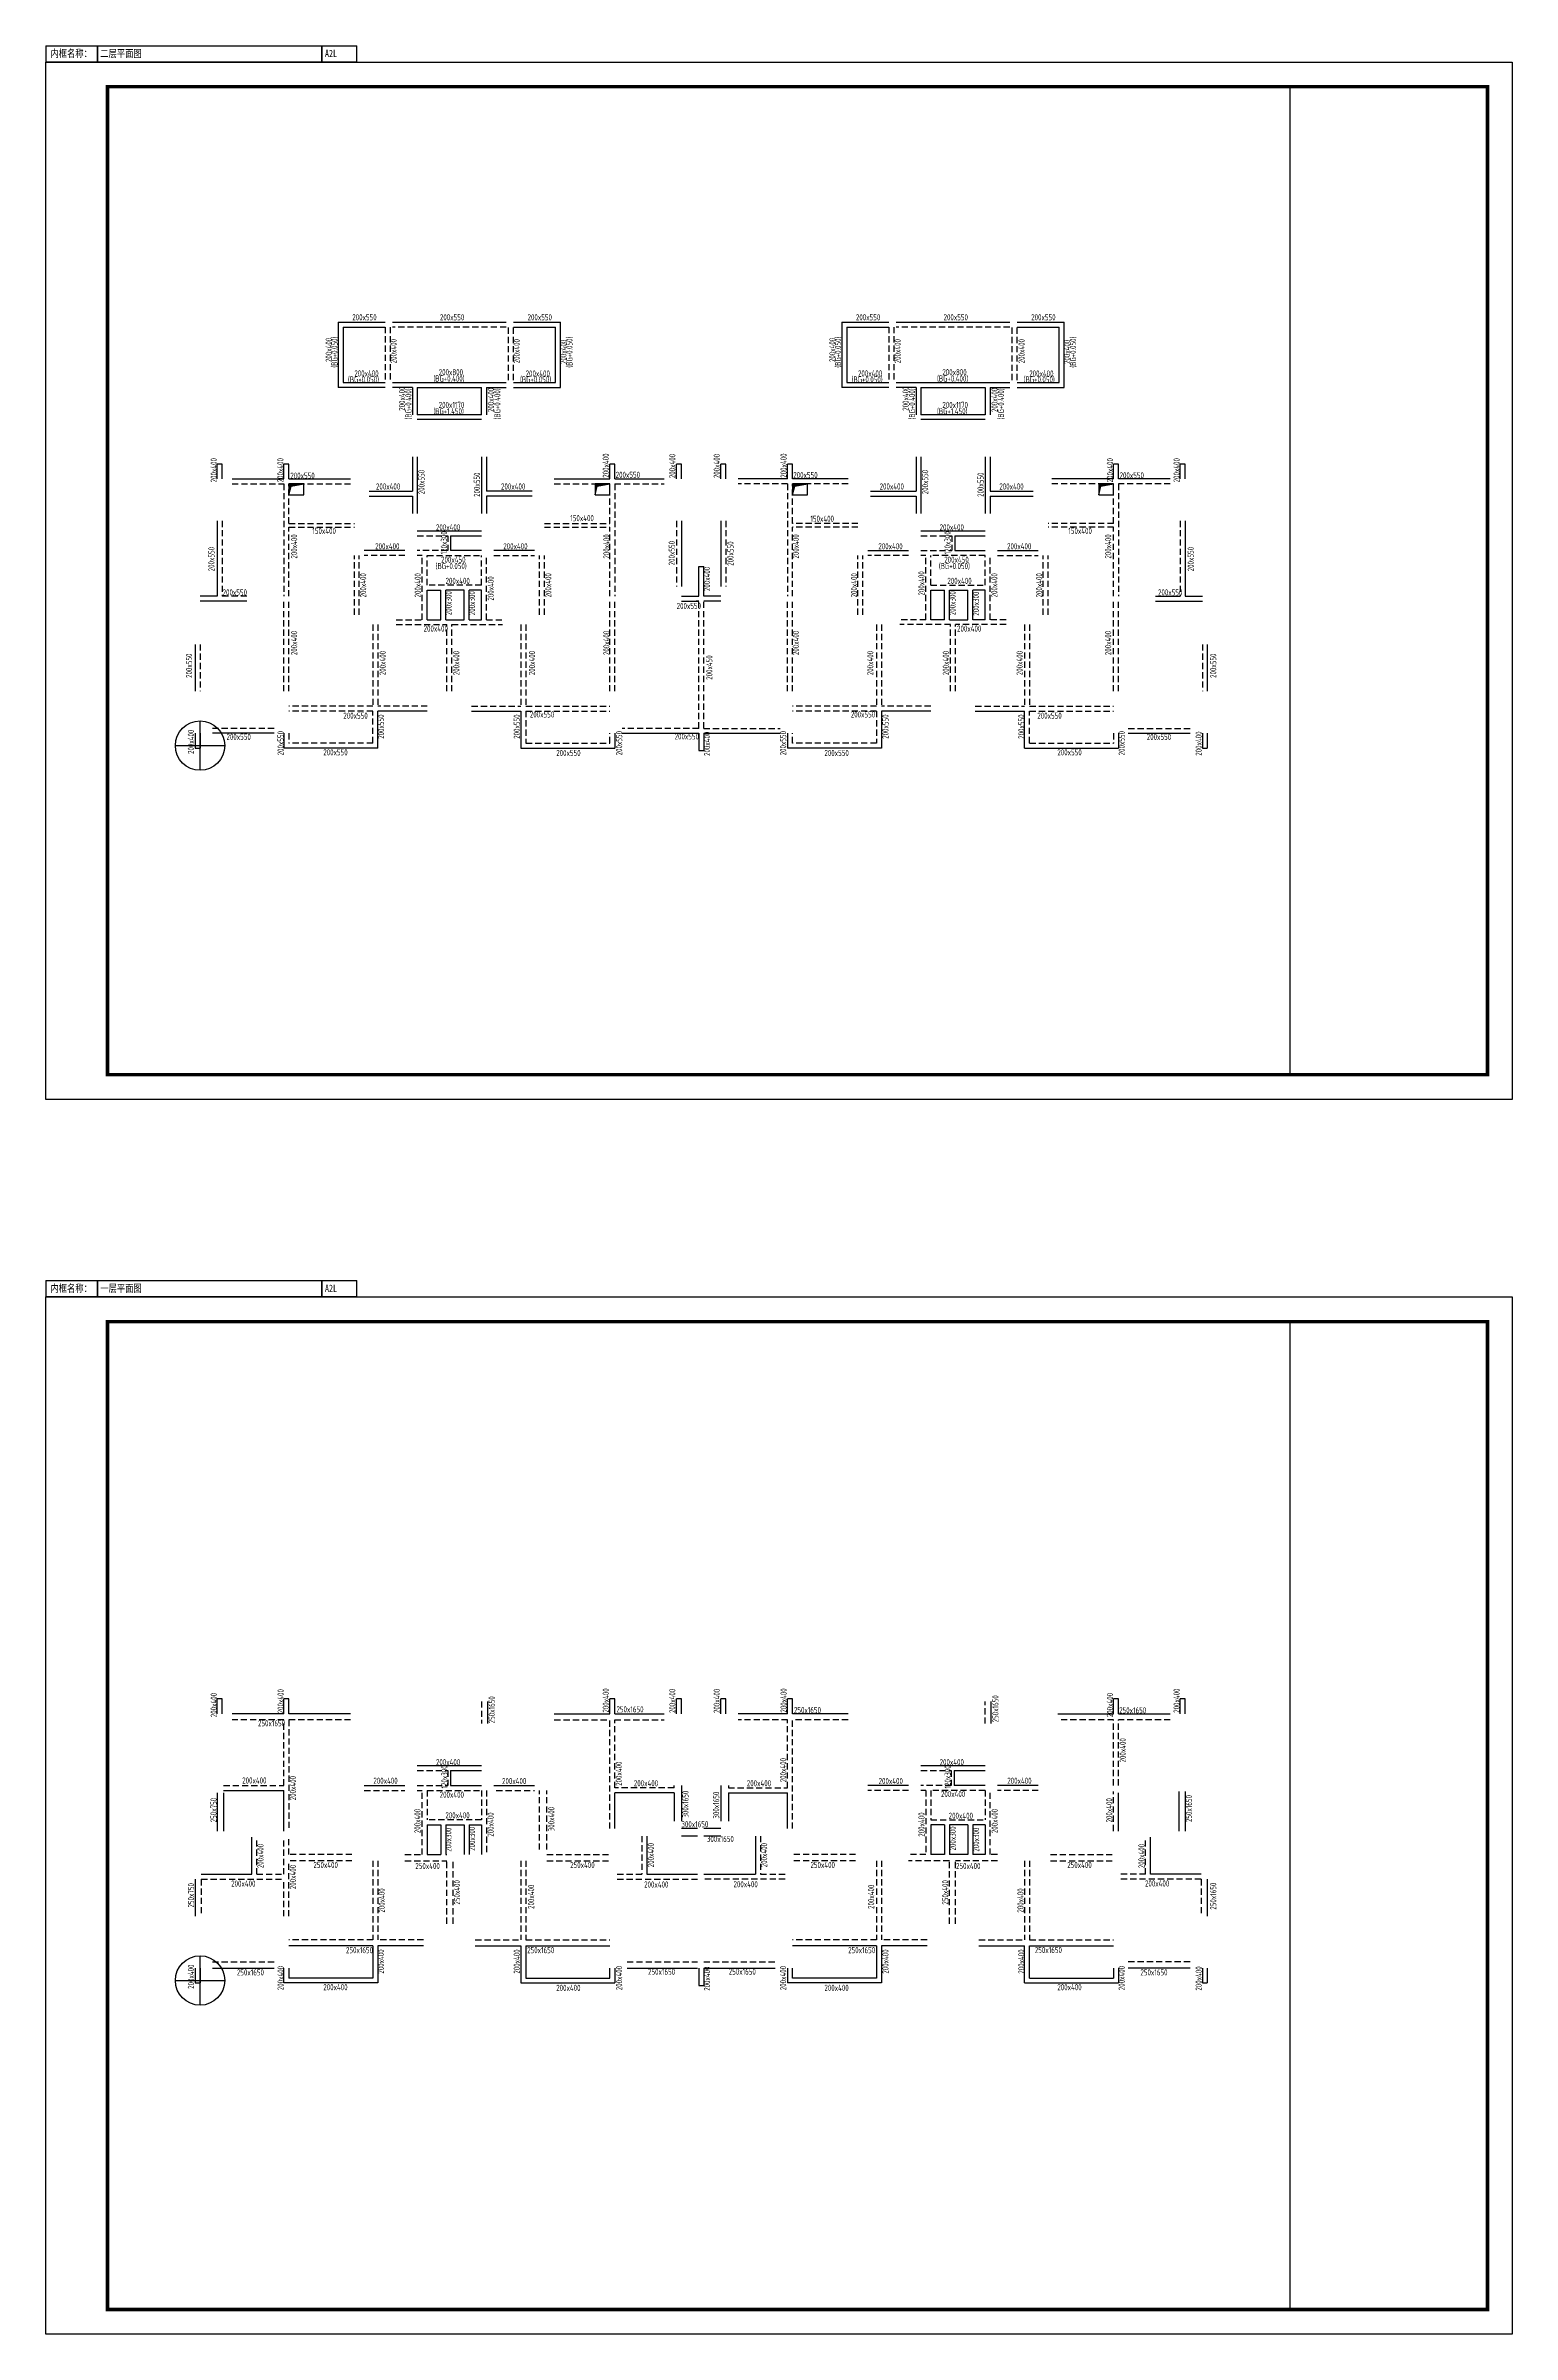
# Model space of a CAD drawing. Extents: x -100030 to 535495, y -23375 to 1879320.
# Drawn here: x 476095 to 535495, y 670803 to 763463 of the extents above; entities that cross this region are included whole.
import ezdxf

# ---------------------------------------------------------------- set-up
doc = ezdxf.new("R2010")
doc.units = 0
doc.header["$LTSCALE"] = 500
doc.linetypes.add('DASHED', pattern=[0.75, 0.5, -0.25])
doc.layers.get('0').update_dxf_attribs({"linetype": 'CONTINUOUS'})
for name, color, linetype in [('S_BEAM', 4, 'DASHED'), ('S_BEAM_TEXT_VERT', 41, 'CONTINUOUS'), ('S_HOLE', 201, 'CONTINUOUS'), ('S_HOLE_HACH', 254, 'CONTINUOUS')]:
    doc.layers.add(name, color=color, linetype=linetype)
doc.layers.add('内框', color=8, linetype='CONTINUOUS', plot=False)
doc.styles.add('TH-STYLE3', font='tssdeng.shx', dxfattribs={"width": 0.7, "bigfont": 'tssdchn.shx'})
doc.styles.add('黑体', font='simhei.ttf')

# ---------------------------------------------------------------- blocks, each defined once
blk = doc.blocks.new('THAPE_A2L_inner')
at = {"layer": '内框'}
for p, q in [((0, 426.6), (0, 420)), ((0, 426.6), (126, 426.6)), ((21, 420), (21, 426.6)), ((21, 426.6), (21, 420)), ((111.8, 420), (111.79, 426.6)), ((111.79, 426.6), (111.8, 420)), ((126, 420), (126, 426.6)), ((0, 420), (21, 420)), ((12, 420), (0, 420)), ((36, 420), (12, 420)), ((21, 420), (111.8, 420)), ((84, 420), (36, 420)), ((126, 420), (84, 420)), ((111.8, 420), (126, 420))]:
    blk.add_line(p, q, dxfattribs=at)
blk.add_lwpolyline([(0, 0), (0, 420), (594, 420), (594, 0)], close=True, dxfattribs=at)
at = {"layer": '内框', "const_width": 1.4}
blk.add_lwpolyline([(25, 410), (25, 10), (584, 10), (584, 410)], close=True, dxfattribs=at)
at = {"layer": '内框', "const_width": 0.5}
blk.add_lwpolyline([(504, 410), (504, 10)], dxfattribs=at)
at = {"layer": '内框', "style": '黑体', "width": 0.8}
for s, p in [('内框名称：', (1.9, 421.99)), ('A2L', (113.1, 421.99))]:
    blk.add_text(s, height=3, dxfattribs=at).set_placement(p)
blk.add_attdef('内框名称', (22.08, 421.99), '', height=3, dxfattribs=at)
blk = doc.blocks.new('BASEPOINT', base_point=(382345, 835125))
for p, q in [((382345, 834125), (382345, 836125)), ((381345, 835125), (383345, 835125))]:
    blk.add_line(p, q)
blk.add_circle((382345, 835125), 1000)

msp = doc.modelspace()

# ---------------------------------------------------------------- hatches: boundary and pattern name
at = {"layer": 'S_HOLE_HACH'}
h = msp.add_hatch(color=256, dxfattribs=at)
h.dxf.hatch_style = 1
h.paths.add_polyline_path([(485945, 745275), (486035, 745635), (486545, 745725), (485945, 745725)])
h = msp.add_hatch(color=256, dxfattribs=at)
h.dxf.hatch_style = 1
h.paths.add_polyline_path([(498345, 745275), (498435, 745635), (498945, 745725), (498345, 745725)])
h = msp.add_hatch(color=256, dxfattribs=at)
h.dxf.hatch_style = 1
h.paths.add_polyline_path([(506345, 745275), (506435, 745635), (506945, 745725), (506345, 745725)])
h = msp.add_hatch(color=256, dxfattribs=at)
h.dxf.hatch_style = 1
h.paths.add_polyline_path([(518745, 745275), (518835, 745635), (519345, 745725), (518745, 745725)])

# ---------------------------------------------------------------- linework, layer by layer
at = {"layer": 'S_BEAM', "linetype": 'ByBlock'}
for p, q in [((487945, 752275), (489845, 752275)), ((487945, 752275), (487945, 749625)), ((488145, 752075), (488145, 749825)), ((488145, 752075), (489845, 752075)), ((490145, 752275), (494745, 752275)), ((495045, 752275), (496945, 752275)), ((495045, 752075), (496745, 752075)), ((496745, 749825), (496745, 752075)), ((496945, 749625), (496945, 752275)), ((508345, 752275), (510245, 752275)), ((508345, 752275), (508345, 749625)), ((508545, 752075), (508545, 749825)), ((508545, 752075), (510245, 752075)), ((510545, 752275), (515145, 752275)), ((515445, 752275), (517345, 752275)), ((515445, 752075), (517145, 752075)), ((517145, 749825), (517145, 752075)), ((517345, 749625), (517345, 752275)), ((489845, 749625), (487945, 749625)), ((488145, 749825), (489845, 749825)), ((490145, 749825), (494745, 749825)), ((490945, 749625), (490145, 749625)), ((490945, 749625), (490945, 748525)), ((491145, 749625), (491145, 748525)), ((491145, 749625), (493745, 749625)), ((493745, 748525), (493745, 749625)), ((493945, 749625), (494745, 749625)), ((493945, 749625), (493945, 748525)), ((495045, 749825), (496745, 749825)), ((495045, 749625), (496945, 749625)), ((510245, 749625), (508345, 749625)), ((508545, 749825), (510245, 749825)), ((510545, 749825), (515145, 749825)), ((511345, 749625), (510545, 749625)), ((511345, 749625), (511345, 748525)), ((511545, 749625), (511545, 748525)), ((511545, 749625), (514145, 749625)), ((514145, 749625), (514145, 748525)), ((514345, 749625), (515145, 749625)), ((514345, 749625), (514345, 748525)), ((515445, 749825), (517145, 749825)), ((515445, 749625), (517345, 749625)), ((493745, 748525), (491145, 748525)), ((493745, 748325), (491145, 748325)), ((514145, 748525), (511545, 748525)), ((514145, 748325), (511545, 748325)), ((483045, 745925), (483045, 746525)), ((483245, 746525), (483045, 746525)), ((483245, 745925), (483245, 746525)), ((483645, 745925), (485745, 745925)), ((485745, 745925), (485745, 746525)), ((485945, 746525), (485745, 746525)), ((485945, 745925), (485945, 746525)), ((485945, 745925), (488445, 745925)), ((490945, 746825), (490945, 745425)), ((491145, 746825), (491145, 744525)), ((493745, 746825), (493745, 744525)), ((493945, 746825), (493945, 745425)), ((496695, 745925), (498945, 745925)), ((498945, 745925), (498945, 746525)), ((499145, 746525), (498945, 746525)), ((499145, 745925), (499145, 746525)), ((499145, 745925), (501145, 745925)), ((501645, 745925), (501645, 746525)), ((501845, 746525), (501645, 746525)), ((501845, 745925), (501845, 746525)), ((503445, 745925), (503445, 746525)), ((503645, 746525), (503445, 746525)), ((503645, 745925), (503645, 746525)), ((506145, 745925), (504145, 745925)), ((506145, 745925), (506145, 746525)), ((506345, 746525), (506145, 746525)), ((506345, 745925), (506345, 746525)), ((508595, 745925), (506345, 745925)), ((511345, 746825), (511345, 745425)), ((511545, 746825), (511545, 744525)), ((514145, 746825), (514145, 744525)), ((514345, 746825), (514345, 745425)), ((519345, 745925), (516845, 745925)), ((519345, 745925), (519345, 746525)), ((519545, 746525), (519345, 746525)), ((519545, 745925), (519545, 746525)), ((521645, 745925), (519545, 745925)), ((522045, 745925), (522045, 746525)), ((522245, 746525), (522045, 746525)), ((522245, 745925), (522245, 746525)), ((489195, 745425), (490945, 745425)), ((489195, 745225), (490945, 745225)), ((490945, 745225), (490945, 744525)), ((495795, 745425), (493945, 745425)), ((495795, 745225), (493945, 745225)), ((493945, 745225), (493945, 744525)), ((509495, 745425), (511345, 745425)), ((509495, 745225), (511345, 745225)), ((511345, 745225), (511345, 744525)), ((514345, 745425), (516095, 745425)), ((514345, 745225), (514345, 744525)), ((514345, 745225), (516095, 745225)), ((483045, 744225), (483045, 741175)), ((501845, 744225), (501845, 741575)), ((503445, 744225), (503445, 741575)), ((522245, 744225), (522245, 741175)), ((491145, 743825), (493745, 743825)), ((492495, 743625), (493745, 743625)), ((492495, 743625), (492495, 743025)), ((511545, 743825), (514145, 743825)), ((512915, 743625), (514145, 743625)), ((512915, 743625), (512915, 743025)), ((490645, 743025), (488995, 743025)), ((491345, 742825), (491145, 742825)), ((493745, 743025), (492495, 743025)), ((495895, 743025), (494245, 743025)), ((502545, 741175), (502545, 742375)), ((502545, 742375), (502745, 742375)), ((502745, 741175), (502745, 742375)), ((509395, 743025), (511045, 743025)), ((512915, 743025), (514145, 743025)), ((514645, 743025), (516295, 743025)), ((491545, 740225), (491545, 741425)), ((491545, 741425), (492095, 741425)), ((492095, 740225), (492095, 741425)), ((493045, 741425), (492295, 741425)), ((492295, 740225), (492295, 741425)), ((493045, 740225), (493045, 741425)), ((493245, 740225), (493245, 741425)), ((493745, 741425), (493245, 741425)), ((493745, 740225), (493745, 741425)), ((511945, 741425), (512495, 741425)), ((511945, 740225), (511945, 741425)), ((512495, 740225), (512495, 741425)), ((512695, 740225), (512695, 741425)), ((512695, 741425), (513445, 741425)), ((513445, 740225), (513445, 741425)), ((513645, 740225), (513645, 741425)), ((514145, 741425), (513645, 741425)), ((514145, 740225), (514145, 741425)), ((483045, 741175), (482345, 741175)), ((484245, 740975), (482345, 740975)), ((501845, 741175), (502545, 741175)), ((501845, 740975), (502545, 740975)), ((502545, 740975), (502445, 740975)), ((503445, 741175), (502745, 741175)), ((503445, 740975), (502745, 740975)), ((521045, 741175), (522045, 741175)), ((521045, 740975), (522945, 740975)), ((522245, 741175), (522945, 741175)), ((491545, 740225), (492095, 740225)), ((492295, 740225), (493045, 740225)), ((493245, 740225), (493745, 740225)), ((512495, 740225), (511945, 740225)), ((512695, 740225), (513445, 740225)), ((514145, 740225), (513645, 740225)), ((482145, 739225), (482145, 737325)), ((523145, 739225), (523145, 737325)), ((489545, 735025), (489545, 736525)), ((491546, 736525), (489545, 736525)), ((493345, 736525), (495345, 736525)), ((495345, 736525), (495345, 735025)), ((509945, 736525), (509945, 735025)), ((511945, 736525), (509945, 736525)), ((513744, 736525), (515745, 736525)), ((515745, 735025), (515745, 736525)), ((482145, 735625), (482145, 735025)), ((482145, 735025), (482345, 735025)), ((482345, 735625), (482345, 735025)), ((485345, 735625), (482845, 735625)), ((485745, 735625), (485745, 735025)), ((489545, 735025), (485745, 735025)), ((495345, 735025), (499145, 735025)), ((499145, 735625), (499145, 735025)), ((499445, 735625), (502545, 735625)), ((502545, 735625), (502545, 734925)), ((502545, 734925), (502745, 734925)), ((502745, 735625), (502745, 734925)), ((502745, 735625), (505845, 735625)), ((506145, 735625), (506145, 735025)), ((509945, 735025), (506145, 735025)), ((515745, 735025), (519545, 735025)), ((519545, 735625), (519545, 735025)), ((519945, 735625), (522445, 735625)), ((522945, 735625), (522945, 735025)), ((522945, 735025), (523145, 735025)), ((523145, 735625), (523145, 735025)), ((483045, 695925), (483045, 696525)), ((483245, 696525), (483045, 696525)), ((483245, 695925), (483245, 696525)), ((485745, 695925), (483645, 695925)), ((485745, 695925), (485745, 696525)), ((485945, 696525), (485745, 696525)), ((485945, 695925), (485945, 696525)), ((488445, 695925), (485945, 695925)), ((493995, 696425), (493995, 695525)), ((496695, 695925), (498945, 695925)), ((498945, 695925), (498945, 696525)), ((499145, 696525), (498945, 696525)), ((499145, 695925), (499145, 696525)), ((499145, 695925), (501145, 695925)), ((501645, 695925), (501645, 696525)), ((501845, 696525), (501645, 696525)), ((501845, 695925), (501845, 696525)), ((503445, 695925), (503445, 696525)), ((503645, 696525), (503445, 696525)), ((503645, 695925), (503645, 696525)), ((506145, 695925), (504145, 695925)), ((506145, 695925), (506145, 696525)), ((506345, 696525), (506145, 696525)), ((506345, 695925), (506345, 696525)), ((508595, 695925), (506345, 695925)), ((514395, 695525), (514395, 696425)), ((517095, 695925), (519345, 695925)), ((519345, 695925), (519345, 696525)), ((519545, 696525), (519345, 696525)), ((519545, 695925), (519545, 696525)), ((519545, 695925), (521645, 695925)), ((522045, 695925), (522045, 696525)), ((522245, 696525), (522045, 696525)), ((522245, 695925), (522245, 696525)), ((491145, 693825), (493745, 693825)), ((492495, 693625), (493745, 693625)), ((492495, 693625), (492495, 693025)), ((511545, 693825), (514145, 693825)), ((512895, 693625), (514145, 693625)), ((512895, 693625), (512895, 693025)), ((483045, 692725), (483045, 691175)), ((483295, 692825), (485745, 692825)), ((483295, 692725), (483295, 691175)), ((485745, 691175), (485745, 692825)), ((488995, 693025), (490645, 693025)), ((492495, 693025), (493745, 693025)), ((494245, 693025), (495895, 693025)), ((499145, 691275), (499145, 692725)), ((501545, 692725), (499145, 692725)), ((501545, 692725), (501545, 691575)), ((501845, 693025), (501845, 691575)), ((503445, 693025), (503445, 691575)), ((503745, 692725), (503745, 691575)), ((503745, 692725), (506145, 692725)), ((506145, 691275), (506145, 692725)), ((511045, 693025), (509395, 693025)), ((514145, 693025), (512895, 693025)), ((516295, 693025), (514645, 693025)), ((519545, 691175), (519545, 692725)), ((521995, 692775), (521995, 691175)), ((522245, 692775), (522245, 691175)), ((491545, 691425), (491545, 690225)), ((491545, 691425), (492095, 691425)), ((492095, 691425), (492095, 690225)), ((492295, 691425), (492295, 690225)), ((492295, 691425), (493045, 691425)), ((493045, 691425), (493045, 690225)), ((493245, 691425), (493245, 690225)), ((493245, 691425), (493745, 691425)), ((493745, 691425), (493745, 690225)), ((502495, 691275, -50), (501845, 691275)), ((503445, 691275), (502745, 691275, -50)), ((512495, 691425), (511945, 691425)), ((511945, 691425), (511945, 690225)), ((512495, 691425), (512495, 690225)), ((512695, 691425), (512695, 690225)), ((513445, 691425), (512695, 691425)), ((513445, 691425), (513445, 690225)), ((513645, 691425), (513645, 690225)), ((514145, 691425), (513645, 691425)), ((514145, 691425), (514145, 690225)), ((484445, 689425), (484445, 690925)), ((500445, 690975), (500445, 689425)), ((502495, 690975), (501845, 690975)), ((503445, 690975), (502745, 690975, 0)), ((504845, 690975), (504845, 689425)), ((520845, 689425), (520845, 690925)), ((482395, 689425), (484445, 689425)), ((491545, 690225), (492095, 690225)), ((500445, 689425), (502495, 689425, -50)), ((502745, 689425), (504845, 689425)), ((512495, 690225), (511945, 690225)), ((513445, 690225), (512695, 690225)), ((514145, 690225), (513645, 690225)), ((522895, 689425), (520845, 689425)), ((482145, 689225), (482145, 687725)), ((523145, 689225), (523145, 687725)), ((509945, 686775), (509945, 686775)), ((489345, 686525), (485945, 686525)), ((489345, 686525), (489345, 685225)), ((489545, 686525), (489545, 685025)), ((491395, 686525), (489545, 686525)), ((493495, 686525), (495345, 686525)), ((495345, 686525), (495345, 685025)), ((495545, 686525), (498945, 686525)), ((495545, 686525), (495545, 685225)), ((509745, 686525), (506345, 686525)), ((509745, 686525), (509745, 685225)), ((509945, 686525), (509945, 685025)), ((511795, 686525), (509945, 686525)), ((513895, 686525), (515745, 686525)), ((515745, 685025), (515745, 686525)), ((515945, 686525), (519345, 686525)), ((515945, 685225), (515945, 686525)), ((482145, 685625), (482145, 685025)), ((482145, 685025), (482345, 685025)), ((482345, 685625), (482345, 685025)), ((482845, 685625), (485345, 685625)), ((485745, 685025), (485745, 685625)), ((489545, 685025), (485745, 685025)), ((485945, 685625), (485945, 685225)), ((489345, 685225), (485945, 685225)), ((495345, 685025), (499145, 685025)), ((495545, 685225), (498945, 685225)), ((498945, 685225), (498945, 685625)), ((499145, 685625), (499145, 685025)), ((499645, 685625), (502495, 685625)), ((502545, 685625), (502545, 684925)), ((502545, 684925), (502745, 684925)), ((502745, 685625), (505645, 685625)), ((502745, 685625), (502745, 684925)), ((506145, 685625), (506145, 685025)), ((509945, 685025), (506145, 685025)), ((506345, 685225), (506345, 685625)), ((509745, 685225), (506345, 685225)), ((515745, 685025), (519545, 685025)), ((515945, 685225), (519345, 685225)), ((519345, 685625), (519345, 685225)), ((519545, 685625), (519545, 685025)), ((522445, 685625), (519945, 685625)), ((522945, 685625), (522945, 685025)), ((522945, 685025), (523145, 685025)), ((523145, 685625), (523145, 685025))]:
    msp.add_line(p, q, dxfattribs=at)
at = {"layer": 'S_BEAM'}
for p, q in [((489845, 752075), (489845, 749925)), ((490045, 752075), (490045, 749925)), ((494745, 752075), (490145, 752075)), ((494845, 749925), (494845, 752075)), ((495045, 749925), (495045, 752075)), ((510245, 752075), (510245, 749925)), ((510445, 752075), (510445, 749925)), ((515145, 752075), (510545, 752075)), ((515245, 749925), (515245, 752075)), ((515445, 749925), (515445, 752075)), ((483645, 745725), (485745, 745725)), ((485745, 745725), (485745, 741175)), ((485945, 745725), (488445, 745725)), ((485945, 744125), (485945, 745725)), ((496695, 745725), (498945, 745725)), ((498945, 744125), (498945, 745725)), ((499145, 745725), (501145, 745725)), ((499145, 745725), (499145, 741175)), ((506145, 745725), (504145, 745725)), ((506145, 745725), (506145, 741175)), ((508595, 745725), (506345, 745725)), ((506345, 744125), (506345, 745725)), ((519345, 745725), (516845, 745725)), ((519345, 744125), (519345, 745725)), ((519545, 745725), (519545, 741175)), ((521645, 745725), (519545, 745725)), ((483245, 744225), (483245, 741175)), ((485945, 744125), (488595, 744125)), ((496295, 744125), (498945, 744125)), ((501645, 744225), (501645, 741575)), ((503645, 744225), (503645, 741575)), ((508995, 744125), (506345, 744125)), ((519345, 744125), (516695, 744125)), ((522045, 744225), (522045, 741175)), ((485945, 743975), (488595, 743975)), ((485945, 741175), (485945, 743975)), ((491145, 743625), (492375, 743625)), ((492375, 743625), (492375, 743025)), ((496295, 743975), (498945, 743975)), ((498945, 741175), (498945, 743975)), ((506345, 741175), (506345, 743975)), ((508995, 743975), (506345, 743975)), ((511545, 743625), (512795, 743625)), ((512795, 743625), (512795, 743025)), ((519345, 743975), (516695, 743975)), ((519345, 741175), (519345, 743975)), ((488595, 740425), (488595, 742825)), ((488795, 740425), (488795, 742825)), ((490645, 742825), (488995, 742825)), ((492375, 743025), (491145, 743025)), ((491345, 740225), (491345, 742825)), ((491545, 741625), (491545, 742825)), ((491545, 742825), (493745, 742825)), ((493745, 741625), (493745, 742825)), ((493945, 740225), (493945, 742825)), ((494245, 742825), (495895, 742825)), ((496095, 740425), (496095, 742825)), ((496295, 740425), (496295, 742825)), ((508995, 740425), (508995, 742825)), ((509195, 740425), (509195, 742825)), ((511045, 742825), (509395, 742825)), ((511545, 743025), (512795, 743025)), ((511745, 742825), (511545, 742825)), ((511745, 740225), (511745, 742825)), ((511945, 741625), (511945, 742825)), ((514145, 742825), (511945, 742825)), ((514145, 741625), (514145, 742825)), ((514345, 740225), (514345, 742825)), ((514645, 742825), (516295, 742825)), ((516495, 740425), (516495, 742825)), ((516695, 740425), (516695, 742825)), ((493745, 741625), (491545, 741625)), ((511945, 741625), (514145, 741625)), ((484245, 741175), (483245, 741175)), ((485745, 737325), (485745, 740975)), ((485945, 737325), (485945, 740975)), ((498945, 737325), (498945, 740975)), ((499145, 737325), (499145, 740975)), ((502545, 735825), (502545, 740975)), ((502745, 735825), (502745, 740975)), ((506145, 737325), (506145, 740975)), ((506345, 737325), (506345, 740975)), ((519345, 737325), (519345, 740975)), ((519545, 737325), (519545, 740975)), ((489345, 740025), (489345, 736725)), ((489545, 740025), (489545, 736725)), ((490295, 740225), (491345, 740225)), ((490295, 740025), (492345, 740025)), ((492345, 737325), (492345, 740025)), ((492545, 740025), (494595, 740025)), ((492545, 737325), (492545, 740025)), ((493945, 740225), (494595, 740225)), ((495345, 740025), (495345, 736725)), ((495545, 740025), (495545, 736725)), ((509745, 740025), (509745, 736725)), ((509945, 740025), (509945, 736725)), ((511745, 740225), (510695, 740225)), ((512745, 740025), (510695, 740025)), ((512745, 737325), (512745, 740025)), ((512945, 737325), (512945, 740025)), ((514995, 740025), (512945, 740025)), ((514995, 740225), (514345, 740225)), ((515745, 740025), (515745, 736725)), ((515945, 740025), (515945, 736725)), ((482345, 739225), (482345, 737325)), ((522945, 739225), (522945, 737325)), ((489345, 736725), (485945, 736725)), ((491546, 736725), (489545, 736725)), ((493345, 736725), (495345, 736725)), ((495545, 736725), (498945, 736725)), ((509745, 736725), (506345, 736725)), ((511945, 736725), (509945, 736725)), ((513744, 736725), (515745, 736725)), ((515945, 736725), (519345, 736725)), ((485345, 735825), (482845, 735825)), ((489345, 736525), (485945, 736525)), ((489345, 735225), (489345, 736525)), ((495545, 736525), (498945, 736525)), ((495545, 736525), (495545, 735225)), ((502545, 735825), (499445, 735825)), ((502745, 735825), (505845, 735825)), ((509745, 736525), (506345, 736525)), ((509745, 736525), (509745, 735225)), ((515945, 736525), (519345, 736525)), ((515945, 735225), (515945, 736525)), ((519945, 735825), (522445, 735825)), ((485945, 735625), (485945, 735225)), ((489345, 735225), (485945, 735225)), ((495545, 735225), (498945, 735225)), ((498945, 735225), (498945, 735625)), ((506345, 735225), (506345, 735625)), ((509745, 735225), (506345, 735225)), ((515945, 735225), (519345, 735225)), ((519345, 735625), (519345, 735225)), ((493745, 696425), (493745, 695525)), ((514145, 695525), (514145, 696425)), ((485745, 695675), (483645, 695675)), ((485745, 693025), (485745, 695675)), ((488445, 695675), (485945, 695675)), ((485945, 695675), (485945, 691175)), ((496695, 695675), (498945, 695675)), ((498945, 691275), (498945, 695675)), ((499145, 695675), (501145, 695675)), ((499145, 692925), (499145, 695675)), ((506145, 695675), (504145, 695675)), ((506145, 692925), (506145, 695675)), ((506345, 691275), (506345, 695675)), ((508595, 695675), (506345, 695675)), ((519345, 695675), (517095, 695675)), ((519345, 693025), (519345, 695675)), ((521645, 695675), (519545, 695675)), ((519545, 693025), (519545, 695675)), ((491145, 693625), (492375, 693625)), ((492375, 693625), (492375, 693025)), ((511545, 693625), (512775, 693625)), ((512775, 693625), (512775, 693025)), ((483295, 693025), (485745, 693025)), ((488995, 692825), (490645, 692825)), ((491145, 693025), (492375, 693025)), ((491145, 692825), (491345, 692825)), ((491345, 690225), (491345, 692825)), ((491545, 692825), (493745, 692825)), ((491545, 692825), (491545, 691625)), ((493745, 692825), (493745, 691625)), ((493945, 692825), (493945, 690225)), ((494345, 692825), (495895, 692825)), ((496095, 690425), (496095, 692825)), ((496395, 690425), (496395, 692825)), ((501545, 692925), (499145, 692925)), ((503745, 692925), (506145, 692925)), ((511045, 692825), (509395, 692825)), ((512775, 693025), (511545, 693025)), ((511745, 692825), (511545, 692825)), ((511745, 692825), (511745, 690225)), ((514145, 692825), (511945, 692825)), ((511945, 692825), (511945, 691625)), ((514145, 692825), (514145, 691625)), ((514345, 690225), (514345, 692825)), ((516295, 692825), (514645, 692825)), ((519345, 691175), (519345, 692775)), ((493745, 691625), (491545, 691625)), ((511945, 691625), (514145, 691625)), ((484645, 689425), (484645, 690924)), ((485745, 689425), (485745, 690925)), ((485945, 690225), (485945, 690925)), ((500245, 690975), (500245, 689425)), ((505045, 690975), (505045, 689425)), ((520645, 689425), (520645, 690925)), ((484645, 689425), (485745, 689425)), ((488495, 690225), (485945, 690225)), ((488495, 689975), (485945, 689975)), ((485945, 687725), (485945, 689975)), ((489345, 689975), (489345, 686775)), ((489545, 689975), (489545, 686775)), ((490645, 690225), (491345, 690225)), ((490645, 689975), (492345, 689975)), ((492295, 690225), (492345, 690225)), ((492345, 687425), (492345, 689975)), ((492595, 687425), (492595, 689975)), ((495345, 689975), (495345, 686775)), ((495545, 689975), (495545, 686775)), ((496395, 690225), (498945, 690225)), ((496395, 689975), (498945, 689975)), ((499245, 689425), (500245, 689425)), ((505045, 689425), (506045, 689425)), ((508895, 690225), (506345, 690225)), ((508895, 689975), (506345, 689975)), ((509745, 689975), (509745, 686775)), ((509945, 689975), (509945, 686775)), ((511745, 690225), (511045, 690225)), ((512695, 689975), (511045, 689975)), ((512695, 687425), (512695, 689975)), ((512945, 687425), (512945, 689975)), ((514645, 689975), (512945, 689975)), ((514645, 690225), (514345, 690225)), ((515745, 689975), (515745, 686775)), ((515945, 689975), (515945, 686775)), ((516795, 690225), (519345, 690225)), ((516795, 689975), (519345, 689975)), ((520645, 689425), (519645, 689425)), ((520645, 689425), (520638, 689425)), ((482395, 689225), (482395, 687725)), ((482395, 689225), (485745, 689225)), ((485745, 687725), (485745, 689225)), ((499245, 689225), (502495, 689225, -50)), ((506045, 689225), (502745, 689225, 0)), ((522895, 689225), (519645, 689225)), ((522895, 689225), (522895, 687725)), ((489345, 686775), (485945, 686775)), ((491395, 686775), (489545, 686775)), ((493495, 686775), (495345, 686775)), ((495545, 686775), (498945, 686775)), ((509745, 686775), (506345, 686775)), ((509745, 686775), (509745, 686775)), ((511795, 686775), (509945, 686775)), ((513895, 686775), (515745, 686775)), ((515945, 686775), (519345, 686775)), ((482845, 685875), (485345, 685875)), ((499645, 685875), (502495, 685875)), ((502745, 685875), (505645, 685875)), ((522445, 685875), (519945, 685875))]:
    msp.add_line(p, q, dxfattribs=at)
for points in [[(501545, 692925), (501545, 693025)], [(503745, 693025), (503745, 692925)]]:
    msp.add_lwpolyline(points, dxfattribs=at)
at = {"layer": 'S_HOLE'}
for points in [[(486545, 745725), (485945, 745725), (485945, 745275), (486545, 745275)], [(485945, 745275), (486035, 745635), (486545, 745725), (485945, 745725)], [(498945, 745725), (498345, 745725), (498345, 745275), (498945, 745275)], [(498345, 745275), (498435, 745635), (498945, 745725), (498345, 745725)], [(506945, 745725), (506345, 745725), (506345, 745275), (506945, 745275)], [(506345, 745275), (506435, 745635), (506945, 745725), (506345, 745725)], [(519345, 745725), (518745, 745725), (518745, 745275), (519345, 745275)], [(518745, 745275), (518835, 745635), (519345, 745725), (518745, 745725)]]:
    msp.add_lwpolyline(points, close=True, dxfattribs=at)

# ---------------------------------------------------------------- block references
for p in [(482345, 735125), (482345, 685125)]:
    msp.add_blockref('BASEPOINT', p)
at = {"layer": '内框', "xscale": 100, "yscale": 100, "zscale": 100}
for p, values in [((476095, 720803), {'内框名称': '二层平面图'}), ((476095, 670803), {'内框名称': '一层平面图'})]:
    msp.add_blockref('THAPE_A2L_inner', p, dxfattribs=at).add_auto_attribs(values)

# ---------------------------------------------------------------- texts
at = {"layer": 'S_BEAM_TEXT_VERT', "style": 'TH-STYLE3', "width": 0.7}
for s, p in [('200x550', (488512, 752347, 2900)), ('200x550', (492062, 752347, 2900)), ('200x550', (495612, 752347, 2900)), ('200x550', (508912, 752347, 2900)), ('200x550', (512462, 752347, 2900)), ('200x550', (516012, 752347, 2900)), ('(BG+0.050)', (488337, 749826, 2900)), ('200x400', (488595, 750070, 2900)), ('(BG+0.400)', (491797, 749865)), ('200x800', (492013, 750122)), ('(BG+0.050)', (495308, 749826, 2900)), ('200x400', (495533, 750067, 2900)), ('(BG+0.050)', (508737, 749826, 2900)), ('200x400', (508995, 750070, 2900)), ('(BG+0.400)', (512197, 749865)), ('200x800', (512413, 750122)), ('(BG+0.050)', (515708, 749826, 2900)), ('200x400', (515933, 750067, 2900)), ('(BG+1.450)', (491797, 748539)), ('200x1170', (492013, 748796)), ('(BG+1.450)', (512197, 748539)), ('200x1170', (512413, 748796)), ('200x550', (506374, 745956, 2900)), ('200x550', (519590, 745945, 2900)), ('200x400', (494537, 745493, 2900)), ('150x400', (507069, 744188, 2900)), ('150x400', (517515, 743697, 2900)), ('200x400', (512616, 741672, 2900)), ('200x550', (521148, 741206, 2900)), ('200x400', (513008, 739740, 2900)), ('200x550', (508705, 736264, 2900)), ('200x550', (516260, 736214, 2900)), ('200x550', (507636, 734703, 2900)), ('200x550', (517071, 734730, 2900)), ('200x550', (520693, 735353, 2900)), ('200x400', (507636, 684703, 2900)), ('200x400', (517071, 684730, 2900))]:
    msp.add_text(s, height=250, dxfattribs=at).set_placement(p)
for s, rotation, p in [('200x400', 90, (487680, 750655, 2900)), ('(BG+0.050)', 90, (487913, 750429, 2900)), ('200x400', 90, (490307, 750606, 2900)), ('200x400', 90, (495294, 750606, 2900)), ('200x400', 90, (497188, 750578, 2900)), ('(BG+0.050)', 90, (497432, 750429, 2900)), ('200x400', 90, (508080, 750655, 2900)), ('(BG+0.050)', 90, (508313, 750429, 2900)), ('200x400', 90, (510725, 750606, 2900)), ('200x400', 90, (515745, 750606, 2900)), ('200x400', 90, (517588, 750578, 2900)), ('(BG+0.050)', 90, (517832, 750429, 2900)), ('200x400', 90, (490648, 748683, 2900)), ('(BG+0.400)', 90, (490909, 748329, 2900)), ('200x400', 90, (494251, 748631, 2900)), ('(BG+0.400)', 90, (494510, 748329, 2900)), ('200x400', 90, (511048, 748683, 2900)), ('(BG+0.400)', 90, (511309, 748329, 2900)), ('200x400', 90, (514651, 748631, 2900)), ('(BG+0.400)', 90, (514910, 748329, 2900)), ('200x400', 90, (483024, 745786, 2900)), ('200x400', 90, (485724, 745786, 2900)), ('200x550', 360, (486003, 745932, 2900)), ('200x550', 90, (491439, 745304, 2900)), ('200x550', 90, (493684, 745197, 2900)), ('200x400', 90, (498905, 745972, 2900)), ('200x550', 360, (499181, 745965, 2900)), ('200x400', 90, (501598, 745955, 2900)), ('200x400', 90, (503398, 745955, 2900)), ('200x400', 90, (506105, 745972, 2900)), ('200x550', 90, (511839, 745304, 2900)), ('200x550', 90, (514084, 745197, 2900)), ('200x400', 90, (519324, 745786, 2900)), ('200x400', 90, (522024, 745786, 2900)), ('200x400', 360, (489472, 745493, 2900)), ('200x400', 360, (509872, 745493, 2900)), ('200x400', 360, (514722, 745493, 2900)), ('200x400', 360, (491902, 743840, 2900)), ('150x400', 360, (497341, 744213, 2900)), ('200x400', 360, (512302, 743840, 2900)), ('150x400', 360, (486894, 743697, 2900)), ('200x400', 360, (489439, 743073, 2900)), ('120x300', 90, (492347, 742869, 2900)), ('200x400', 360, (494628, 743073, 2900)), ('200x550', 90, (501576, 742426, 2900)), ('200x550', 90, (503955, 742406, 2900)), ('200x400', 360, (509821, 743073, 2900)), ('120x300', 90, (512747, 742869, 2900)), ('200x400', 360, (515034, 743073, 2900)), ('200x550', 90, (482931, 742184, 2900)), ('(BG+0.050)', 360, (491889, 742272, 2900)), ('200x450', 360, (492108, 742531, 2900)), ('(BG+0.050)', 360, (512271, 742272, 2900)), ('200x450', 360, (512490, 742531, 2900)), ('200x550', 90, (522600, 742184, 2900)), ('200x550', 360, (483261, 741206, 2900)), ('200x400', 90, (489075, 741126, 2900)), ('200x400', 90, (491287, 741126, 2900)), ('200x400', 360, (492289, 741672, 2900)), ('200x400', 90, (494245, 740997)), ('200x400', 90, (496574, 741126, 2900)), ('200x400', 90, (503005, 741382, 2900)), ('200x400', 90, (508957, 741126, 2900)), ('200x400', 90, (511690, 741203, 2900)), ('200x400', 90, (514644, 741126, 2900)), ('200x400', 90, (516457, 741126, 2900)), ('200x300', 90, (492537, 740406, 2900)), ('200x300', 90, (493487, 740406, 2900)), ('200x550', 360, (501651, 740657, 2900)), ('200x300', 90, (512950, 740406, 2900)), ('200x300', 90, (513900, 740386, 2900)), ('200x400', 360, (491401, 739740, 2900)), ('200x550', 90, (482025, 737867, 2900)), ('200x400', 90, (489866, 737977, 2900)), ('200x400', 90, (492852, 737977, 2900)), ('200x400', 90, (495915, 737977, 2900)), ('200x450', 90, (503096, 737791, 2900)), ('200x400', 90, (509616, 737977, 2900)), ('200x400', 90, (512679, 737977, 2900)), ('200x400', 90, (515666, 737977, 2900)), ('200x550', 90, (523507, 737867, 2900)), ('200x550', 360, (488150, 736214, 2900)), ('200x550', 90, (489799, 735401, 2900)), ('200x550', 90, (495299, 735401, 2900)), ('200x550', 360, (495705, 736264, 2900)), ('200x550', 90, (510232, 735401, 2900)), ('200x550', 90, (515732, 735401, 2900)), ('200x400', 90, (482100, 734788, 2900)), ('200x550', 360, (483416, 735356, 2900)), ('200x550', 90, (485732, 734732, 2900)), ('200x550', 360, (487338, 734730, 2900)), ('200x550', 360, (496773, 734703, 2900)), ('200x550', 90, (499444, 734732, 2900)), ('200x550', 360, (501569, 735375)), ('200x400', 90, (503007, 734707, 2900)), ('200x550', 90, (506087, 734732, 2900)), ('200x550', 90, (519800, 734732, 2900)), ('200x400', 90, (522918, 734716, 2900)), ('200x400', 90, (483024, 695786, 2900)), ('200x400', 90, (485732, 695942, 2900)), ('250x1650', 90, (494284, 695537, 2900)), ('200x400', 90, (498905, 695972, 2900)), ('250x1650', 360, (499213, 695980, 2900)), ('200x400', 90, (501598, 695955, 2900)), ('200x400', 90, (503398, 695955, 2900)), ('200x400', 90, (506105, 695972, 2900)), ('250x1650', 359.99995, (506401, 695949, 2900)), ('250x1650', 89.99995, (514686, 695578, 2900)), ('200x400', 90, (519324, 695786, 2900)), ('250x1650', 359.99995, (519574, 695941, 2900)), ('200x400', 90, (522024, 695964, 2900)), ('250x1650', 360, (484692, 695417, 2900)), ('200x400', 360, (491902, 693840, 2900)), ('200x400', 360, (512302, 693840, 2900)), ('200x400', 89.99995, (519841, 693954, 2900)), ('200x400', 360, (489367, 693089, 2900)), ('120x300', 90, (492367, 692900, 2900)), ('200x400', 360, (494578, 693077, 2900)), ('200x400', 359.99995, (509831, 693077, 2900)), ('120x300', 90, (512751, 692900, 2900)), ('200x400', 359.99995, (515043, 693089, 2900)), ('250x750', 90, (483017, 691531, 2900)), ('200x400', 360, (492053, 692525, 2900)), ('300x1650', 90, (502130, 691721, 2900)), ('300x1650', 90, (503373, 691681, 2900)), ('200x400', 359.99995, (512356, 692553, 2900)), ('250x1650', 89.99995, (522522, 691540, 2900)), ('200x400', 90, (491276, 691091, 2900)), ('200x400', 360, (492283, 691689, 2900)), ('200x400', 90, (494239, 690947, 2900)), ('300x400', 90, (496700, 691166, 2900)), ('300x1650', 360, (501843, 691330, 2900)), ('200x400', 89.99995, (511692, 690947, 2900)), ('200x400', 359.99995, (512670, 691671, 2900)), ('200x400', 89.99995, (514655, 691091, 2900)), ('200x300', 90, (492528, 690341, 2900)), ('200x300', 90, (493485, 690375, 2900)), ('300x1650', 360, (502874, 690730, 2900)), ('200x300', 89.99995, (512960, 690391, 2900)), ('200x300', 89.99995, (513904, 690341, 2900)), ('250x400', 360, (486938, 689680, 2900)), ('250x400', 360, (491065, 689637, 2900)), ('250x400', 360, (497338, 689680, 2900)), ('250x400', 359.99995, (507071, 689680, 2900)), ('250x400', 359.99995, (512965, 689637, 2900)), ('250x400', 359.99995, (517471, 689680, 2900)), ('250x750', 90, (482104, 688081, 2900)), ('200x400', 90, (489830, 687873, 2900)), ('250x400', 90, (492880, 688198, 2900)), ('200x400', 90, (495880, 688023, 2900)), ('200x400', 89.99995, (509652, 688023, 2900)), ('250x400', 89.99995, (512652, 688198, 2900)), ('200x400', 89.99995, (515702, 687873, 2900)), ('250x1650', 89.99995, (523508, 687992, 2900)), ('250x1650', 360, (488256, 686230, 2900)), ('200x400', 90, (489799, 685401, 2900)), ('200x400', 90, (495299, 685401, 2900)), ('250x1650', 360, (495596, 686230, 2900)), ('250x1650', 359.99995, (508597, 686230, 2900)), ('200x400', 90, (510232, 685401, 2900)), ('200x400', 90, (515732, 685401, 2900)), ('250x1650', 359.99995, (516159, 686235, 2900)), ('200x400', 90, (482100, 684788, 2900)), ('250x1650', 360, (483838, 685330, 2900)), ('200x400', 90, (485732, 684732, 2900)), ('200x400', 360, (487338, 684730, 2900)), ('200x400', 360, (496773, 684703, 2900)), ('200x400', 90, (499444, 684732, 2900)), ('250x1650', 360, (500491, 685357, 2900)), ('200x400', 90, (503007, 684707, 2900)), ('250x1650', 360, (503761, 685362, 2900)), ('200x400', 90, (506087, 684732, 2900)), ('200x400', 90, (519800, 684732, 2900)), ('250x1650', 359.99995, (520436, 685330, 2900)), ('200x400', 90, (522918, 684716, 2900))]:
    msp.add_text(s, height=250, rotation=rotation, dxfattribs=at).set_placement(p)
at = {"layer": 'S_BEAM_TEXT_VERT', "color": 1, "style": 'TH-STYLE3', "width": 0.7}
for rotation, p in [(90, (486280, 742698, 2900)), (90, (498929, 742699, 2900)), (90, (506602, 742699, 2900)), (90, (519252, 742698, 2900)), (90, (486280, 738789, 2900)), (90, (498929, 738791, 2900)), (90, (506602, 738791, 2900)), (90, (519252, 738789, 2900)), (360, (484053, 693099, 2900)), (90, (486230, 692423, 2900)), (90, (499430, 693007, 2900)), (360, (499917, 692989, 2900)), (359.99995, (504493, 692989, 2900)), (89.99995, (506090, 693151, 2900)), (89.99995, (519295, 691526, 2900)), (90, (484917, 689673, 2900)), (90, (500730, 689710, 2900)), (90, (505318, 689710, 2900)), (89.99995, (520602, 689673, 2900)), (90, (486230, 688823, 2900)), (360, (483606, 688925)), (360, (500333, 688887, 2900)), (360, (503953, 688899, 2900)), (359.99995, (520621, 688930, 2900))]:
    msp.add_text('200x400', height=250, rotation=rotation, dxfattribs=at).set_placement(p)

doc.saveas('drawing.dxf')
